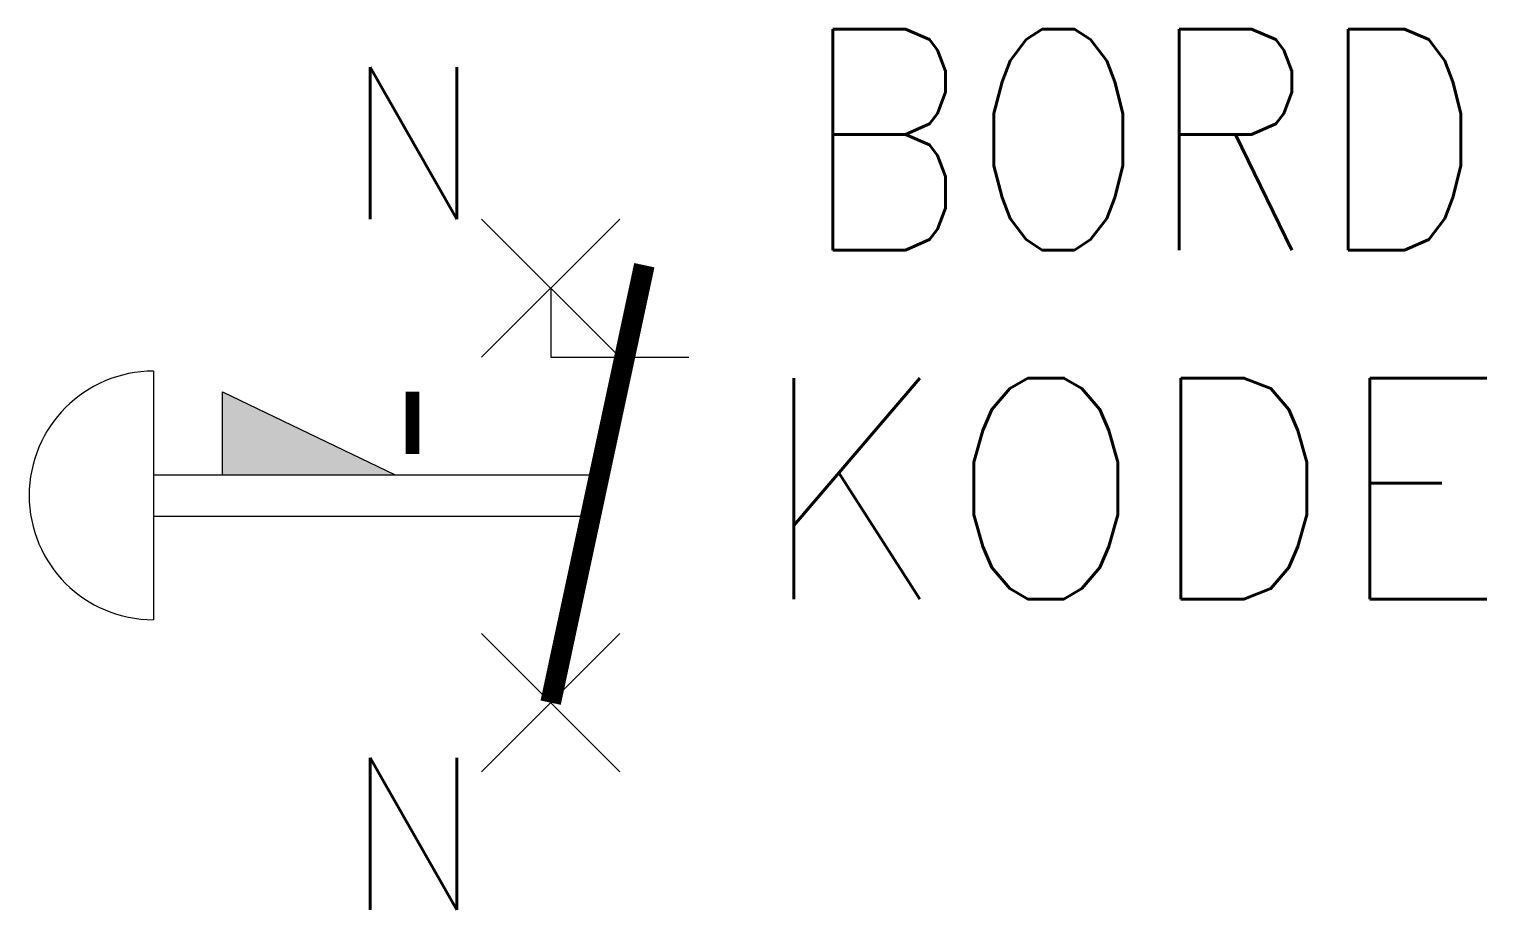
# Model space of a CAD drawing. Extents: x 57.5 to 78.6, y 159 to 171.8.
import ezdxf
from ezdxf.enums import TextEntityAlignment as Align

# ---------------------------------------------------------------- set-up
doc = ezdxf.new("R2010")
doc.units = 0
doc.header["$LTSCALE"] = 6
doc.header["$PDMODE"] = 3
doc.linetypes.add('DASHED', pattern=[0])
for name, color, linetype in [('1', 8, 'CONTINUOUS'), ('10', 8, 'DASHED'), ('11', 30, 'DASHED'), ('12', 30, 'DASHED'), ('C', 7, 'CONTINUOUS')]:
    doc.layers.add(name, color=color, linetype=linetype)
doc.styles.get("Standard").update_dxf_attribs({"font": 'simplex', "width": 0.85})

msp = doc.modelspace()

# ---------------------------------------------------------------- linework, layer by layer
at = {"layer": '1', "color": 0}
for p, q in [((65, 168), (65, 167)), ((65, 167), (67, 167)), ((59.25, 166.8), (59.25, 163.2)), ((60.25, 165.3), (60.25, 166.5)), ((60.25, 166.5), (62.75, 165.3)), ((59.25, 165.3), (65.777, 165.3)), ((59.25, 164.7), (65.5, 164.7))]:
    msp.add_line(p, q, dxfattribs=at)
for points, const_width in [([(65, 162), (66.356, 168.333)], 0.3), ([(63, 166.5), (63, 165.6)], 0.2)]:
    msp.add_lwpolyline(points, dxfattribs=dict(at, const_width=const_width))
msp.add_arc((59.25, 165), 1.8, 90, 270, dxfattribs=at)
msp.add_solid([(60.25, 165.3), (60.25, 166.5), (62.75, 165.3)], dxfattribs=at)
at = {"layer": 'C', "color": 0}
for p in [(65, 168), (65, 162)]:
    msp.add_point(p, dxfattribs=at)

# ---------------------------------------------------------------- texts
at = {"layer": '10', "color": 0, "width": 0.95}
for p in [(64, 169), (64, 159)]:
    msp.add_attdef('N', text='', height=2.2, dxfattribs=at).set_placement(p, align=Align.RIGHT)
at = {"layer": '11', "color": 0, "width": 0.85}
msp.add_attdef('BORD', (68.62, 168.551), '', height=3.2, dxfattribs=at)
at = {"layer": '12', "color": 0, "width": 0.95}
msp.add_attdef('KODE', (68, 163.5), '-S', height=3.2, dxfattribs=at)

doc.saveas('drawing.dxf')
